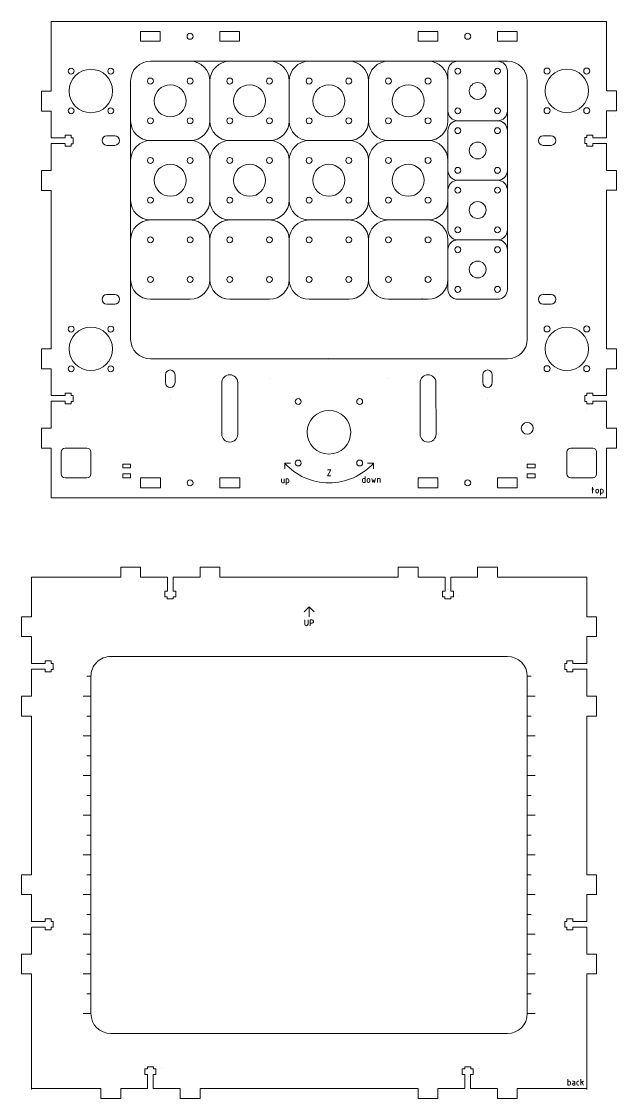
# Model space of a CAD drawing. Header units: millimetres. Extents: x -2155 to -662, y -1565 to -180.
# Drawn here: x -2155 to -1855, y -723 to -180 of the extents above; entities that cross this region are included whole.
import ezdxf

# ---------------------------------------------------------------- set-up
doc = ezdxf.new("R2010")
doc.units = ezdxf.units.MM
doc.layers.get('0').update_dxf_attribs({"linetype": 'CONTINUOUS', "lineweight": 0, "true_color": 0x000000})
doc.layers.add('Drawings', color=4, linetype='CONTINUOUS', lineweight=0, true_color=0x00ffff)

# ---------------------------------------------------------------- blocks, each defined once
blk = doc.blocks.new('tgrips')
for p, q in [((0, 0), (10, 0)), ((10, 5), (20, 5)), ((10, 0), (10, 5)), ((20, 5), (20, 0)), ((20, 0), (33.58, 0)), ((33.58, 0), (33.58, -7)), ((36.4, -7), (36.4, 0)), ((36.4, 0), (50, 0)), ((50, 5), (60, 5)), ((50, 0), (50, 5)), ((60, 5), (60, 0)), ((60, 0), (70, 0)), ((70, 0), (70, 0)), ((32.25, -7), (32.25, -10)), ((33.58, -7), (32.25, -7)), ((32.25, -10), (33.5, -10)), ((33.5, -10), (33.5, -11)), ((37.75, -7), (36.4, -7)), ((36.5, -10), (37.75, -10)), ((36.5, -11), (36.5, -10)), ((37.75, -7), (37.75, -10)), ((40.5, -10), (40.5, -10)), ((33.5, -11), (36.5, -11))]:
    blk.add_line(p, q)
blk = doc.blocks.new('bearing hole and guides')
for centre, radius in [((-10, 10), 1.5), ((0, 0), 10.95), ((10, 10), 1.5), ((-10, -10), 1.5), ((10, -10), 1.5)]:
    blk.add_circle(centre, radius)
blk = doc.blocks.new('slot')
for p, q in [((5, 5), (15, 5)), ((5, 5), (5, 0)), ((5, 0), (15, 0)), ((15, 0), (15, 5)), ((45, 5), (45, 0)), ((45, 5), (55, 5)), ((55, 0), (55, 5)), ((45, 0), (55, 0))]:
    blk.add_line(p, q)
blk.add_circle((30, 2.5), 1.5)
blk = doc.blocks.new('bearingcover')
for centre, radius in [((-10, 10), 1.5), ((10, 10), 1.5), ((0, 0), 8.06), ((-10, -10), 1.5), ((10, -10), 1.5)]:
    blk.add_circle(centre, radius)
for centre, start, end in [((-10, 10), 90, 180), ((10, 10), 0, 90), ((-10, -10), 180, 270), ((10, -10), 270, 0)]:
    blk.add_arc(centre, 10, start, end)
blk = doc.blocks.new('yaxiscover')
for centre in [(-10, 10), (10, 10), (-10, -10), (10, -10)]:
    blk.add_circle(centre, 1.5)
for centre, start, end in [((-10, 10), 90, 180), ((10, 10), 0, 90), ((-10, -10), 180, 270), ((10, -10), 270, 0)]:
    blk.add_arc(centre, 10, start, end)
blk = doc.blocks.new('Z stage clamps')
for centre, radius in [((-10, 10), 1.5), ((10, 10), 1.5), ((0, 0), 4.25), ((-10, -10), 1.5), ((10, -10), 1.5)]:
    blk.add_circle(centre, radius)
for centre, start, end in [((-10, 10), 90, 180), ((10, 10), 0, 90), ((-10, -10), 180, 270), ((10, -10), 270, 360)]:
    blk.add_arc(centre, 5, start, end)
blk = doc.blocks.new('steppernema17')
for centre, radius in [((-15.495, 15.495), 1.5), ((15.495, 15.495), 1.5), ((0, 0), 11), ((-15.495, -15.495), 1.5), ((15.495, -15.495), 1.5)]:
    blk.add_circle(centre, radius)

msp = doc.modelspace()

# ---------------------------------------------------------------- linework, layer by layer
for p, q in [((-2140, -180), (-1860, -180)), ((-2140, -205.09), (-2140, -180)), ((-1860, -205), (-1860, -180)), ((-1910, -200), (-2090, -200)), ((-2076.37, -199.86), (-2076.37, -199.86)), ((-1940, -205), (-1940, -210)), ((-1910, -205), (-1910, -215)), ((-2100, -210), (-2100, -340)), ((-2060, -210), (-2060, -230)), ((-2020, -210), (-2020, -230)), ((-1980, -210), (-1980, -230)), ((-1940, -210), (-1940, -230)), ((-1900, -340), (-1900, -210)), ((-1910, -225), (-1910, -215)), ((-1910, -225), (-1910, -235)), ((-1855.3, -227.33), (-1855.3, -227.33)), ((-1855.3, -227.33), (-1855.3, -227.33)), ((-1935, -230), (-1915, -230)), ((-2112, -237.6), (-2108, -237.6)), ((-1940, -235), (-1940, -235)), ((-1940, -235), (-1940, -255)), ((-1910, -235), (-1910, -245)), ((-1892, -237.6), (-1888, -237.6)), ((-2108, -242.4), (-2112, -242.4)), ((-2070, -240), (-2090, -240)), ((-2030, -240), (-2050, -240)), ((-2010, -240), (-1990, -240)), ((-1970, -240), (-1950, -240)), ((-1888, -242.4), (-1892, -242.4)), ((-1910, -245), (-1910, -265)), ((-2060, -250), (-2060, -270)), ((-2020, -270), (-2020, -250)), ((-1980, -250), (-1980, -270)), ((-1940, -255), (-1940, -265)), ((-1935, -260), (-1915, -260)), ((-1940, -265), (-1940, -285)), ((-1910, -265), (-1910, -275)), ((-2140, -334.97), (-2140, -275.09)), ((-1910, -275), (-1910, -295)), ((-1860, -334.97), (-1860, -275)), ((-2090, -280), (-2070, -280)), ((-2050, -280), (-2030, -280)), ((-2010, -280), (-1990, -280)), ((-1970, -280), (-1950, -280)), ((-2060, -290), (-2060, -310)), ((-2020, -290), (-2020, -310)), ((-1980, -290), (-1980, -310)), ((-1940, -290), (-1940, -310)), ((-1915, -290), (-1935, -290)), ((-1910, -315), (-1910, -295)), ((-1940, -315), (-1940, -310)), ((-2112, -317.6), (-2108, -317.6)), ((-2090, -320), (-2070, -320)), ((-2050, -320), (-2030, -320)), ((-2010, -320), (-1990, -320)), ((-1970, -320), (-1950, -320)), ((-1953, -319.5), (-1953, -320)), ((-1935, -320), (-1915, -320)), ((-1892, -317.6), (-1888, -317.6)), ((-2108, -322.4), (-2112, -322.4)), ((-1888, -322.4), (-1892, -322.4)), ((-2090, -350), (-1910, -350)), ((-2082.4, -362), (-2082.4, -358)), ((-2077.6, -358), (-2077.6, -362)), ((-1922.4, -362), (-1922.4, -358)), ((-1917.6, -358), (-1917.6, -362)), ((-2054.01, -361.97), (-2054, -387.98)), ((-2046.01, -362.02), (-2046, -387.98)), ((-2030, -359.96), (-2030, -359.96)), ((-1970, -359.96), (-1970, -359.96)), ((-1954.01, -361.97), (-1954, -387.98)), ((-1946.01, -362.02), (-1946, -387.98)), ((-2080, -369.96), (-2080, -369.96)), ((-1920, -369.96), (-1920, -369.96)), ((-2143, -395), (-2143, -395)), ((-2122, -395), (-2133, -395)), ((-1878, -395), (-1867, -395)), ((-2135, -397), (-2135, -408)), ((-2120, -408), (-2120, -397)), ((-1880, -408), (-1880, -397)), ((-1865, -397), (-1865, -408)), ((-2140, -420), (-2140, -403)), ((-2104, -405), (-2104, -403)), ((-2104, -403), (-2100, -403)), ((-2100, -405), (-2104, -405)), ((-2100, -403), (-2100, -405)), ((-1900, -405), (-1900, -403)), ((-1900, -403), (-1896, -403)), ((-1896, -405), (-1900, -405)), ((-1896, -403), (-1896, -405)), ((-1860, -420), (-1860, -404.97)), ((-2133, -410), (-2122, -410)), ((-2104, -410), (-2104, -408)), ((-2104, -408), (-2100, -408)), ((-2100, -410), (-2104, -410)), ((-2100, -408), (-2100, -410)), ((-1900, -410), (-1900, -408)), ((-1900, -408), (-1896, -408)), ((-1896, -410), (-1900, -410)), ((-1896, -408), (-1896, -410)), ((-1867, -410), (-1878, -410)), ((-1860, -420), (-2140, -420)), ((-2107, -419.88), (-2107, -419.88)), ((-2150, -460), (-2150, -470)), ((-2127, -460), (-2150, -460)), ((-2115, -460), (-2127, -460)), ((-2045, -460), (-1975, -460)), ((-1905, -460), (-1902.75, -460)), ((-1893, -460), (-1902.75, -460)), ((-1893, -460), (-1870, -460)), ((-1870, -460), (-1870, -470)), ((-1870, -472), (-1870, -480)), ((-2110, -500), (-1910, -500)), ((-2120, -680), (-2120, -510)), ((-1900, -510), (-1900, -680)), ((-2150, -540), (-2150, -600)), ((-1870, -540), (-1870, -600)), ((-2150, -670), (-2150, -718.25)), ((-1870, -670), (-1870, -718.25)), ((-1910, -690), (-2110, -690)), ((-2125, -717.75), (-2150, -717.75)), ((-2115, -717.75), (-2115, -717.75)), ((-1965, -717.75), (-2055, -717.75)), ((-1870, -717.75), (-1895, -717.75))]:
    msp.add_line(p, q)
msp.add_circle((-1900, -385), 3)
for centre, radius, start, end in [((-1910, -210), 10, 360, 90), ((-2112, -240), 2.4, 90, 270), ((-2108, -240), 2.4, 270, 90), ((-1892, -240), 2.4, 90, 270), ((-1888, -240), 2.4, 270, 90), ((-2112, -320), 2.4, 90, 270), ((-2108, -320), 2.4, 270, 90), ((-1892, -320), 2.4, 90, 270), ((-1888, -320), 2.4, 270, 90), ((-2090, -340), 10, 180, 270), ((-1910, -340), 10, 270, 360), ((-2000, -379.96), 30.06, 85.2947, 94.7053), ((-2080, -358), 2.4, 360, 180), ((-2050.01, -362.02), 4, 360, 180), ((-1950.01, -362.02), 4, 360, 180), ((-1920, -358), 2.4, 360, 180), ((-2080, -362), 2.4, 180, 360), ((-1920, -362), 2.4, 180, 360), ((-2050, -387.98), 4, 180, 360), ((-1950, -387.98), 4, 180, 360), ((-2133, -397), 2, 90, 180), ((-2122, -397), 2, 360, 90), ((-1878, -397), 2, 90, 180), ((-1867, -397), 2, 360, 90), ((-2133, -408), 2, 180, 270), ((-2122, -408), 2, 270, 360), ((-1878, -408), 2, 180, 270), ((-1867, -408), 2, 270, 360), ((-2110, -510), 10, 90, 180.0001), ((-1910, -510), 10, 0, 90), ((-2110, -680), 10, 180, 270), ((-1910, -680), 10, 270, 0)]:
    msp.add_arc(centre, radius, start, end)
at = {"layer": 'Drawings'}
for p, q in [((-2019.31, -402.5), (-2022.31, -402.5)), ((-2022.31, -402.5), (-2022.31, -405.5)), ((-2000.74, -406), (-1999.07, -406)), ((-1999.07, -406), (-2000.74, -409)), ((-1980.51, -402.5), (-1977.51, -402.5)), ((-1977.51, -402.5), (-1977.51, -405.5)), ((-2023.91, -410.5), (-2023.91, -412)), ((-2022.57, -412.5), (-2022.57, -410.5)), ((-2020.74, -410.5), (-2021.57, -410.5)), ((-2021.57, -410.5), (-2021.57, -413.5)), ((-2020.24, -412), (-2020.24, -411)), ((-2000.74, -409), (-1999.07, -409)), ((-1983.09, -411.85), (-1983.09, -410.85)), ((-1982.59, -410.35), (-1981.76, -410.35)), ((-1981.76, -412.35), (-1982.59, -412.35)), ((-1981.76, -409.35), (-1981.76, -412.35)), ((-1980.76, -411.02), (-1980.76, -411.69)), ((-1979.43, -411.69), (-1979.43, -411.02)), ((-1978.43, -410.35), (-1977.93, -412.35)), ((-1977.93, -412.35), (-1977.43, -411.02)), ((-1977.43, -411.02), (-1976.93, -412.35)), ((-1976.93, -412.35), (-1976.43, -410.35)), ((-1975.43, -412.35), (-1975.43, -410.35)), ((-1975.43, -410.35), (-1974.59, -410.35)), ((-1974.09, -410.85), (-1974.09, -412.35)), ((-2023.41, -412.5), (-2022.57, -412.5)), ((-2021.57, -412.5), (-2020.74, -412.5)), ((-1867.36, -415.63), (-1866.36, -415.63)), ((-1867.03, -414.63), (-1867.03, -417.63)), ((-1865.36, -416.3), (-1865.36, -416.96)), ((-1864.03, -416.96), (-1864.03, -416.3)), ((-1862.19, -415.63), (-1863.03, -415.63)), ((-1863.03, -415.63), (-1863.03, -418.63)), ((-1863.03, -417.63), (-1862.19, -417.63)), ((-1861.69, -417.13), (-1861.69, -416.13)), ((-2010, -475), (-2012.5, -477.5)), ((-2010, -480), (-2010, -475)), ((-2010, -475), (-2007.5, -477.5)), ((-2012.17, -481.5), (-2012.17, -483.67)), ((-2010.5, -483.67), (-2010.5, -481.5)), ((-2009.5, -484.5), (-2009.5, -481.5)), ((-2009.5, -481.5), (-2008.5, -481.5)), ((-2007.83, -482.17), (-2007.83, -482.5)), ((-2008.5, -483.17), (-2009.5, -483.17)), ((-2120, -510), (-2122, -510)), ((-1898, -510), (-1900, -510)), ((-2120, -520), (-2124, -520)), ((-1896, -520), (-1900, -520)), ((-2120, -530), (-2122, -530)), ((-1898, -530), (-1900, -530)), ((-2120, -540), (-2124, -540)), ((-1896, -540), (-1900, -540)), ((-2120, -550), (-2122, -550)), ((-1898, -550), (-1900, -550)), ((-2120, -560), (-2124, -560)), ((-1896, -560), (-1900, -560)), ((-2120, -570), (-2122, -570)), ((-1898, -570), (-1900, -570)), ((-2120, -580), (-2124, -580)), ((-1896, -580), (-1900, -580)), ((-2120, -590), (-2122, -590)), ((-1898, -590), (-1900, -590)), ((-2120, -600), (-2124, -600)), ((-1896, -600), (-1900, -600)), ((-2120, -610), (-2122, -610)), ((-1898, -610), (-1900, -610)), ((-2120, -620), (-2124, -620)), ((-1896, -620), (-1900, -620)), ((-2120, -630), (-2122, -630)), ((-1898, -630), (-1900, -630)), ((-2120, -640), (-2124, -640)), ((-1896, -640), (-1900, -640)), ((-2120, -650), (-2122, -650)), ((-1898, -650), (-1900, -650)), ((-2120, -660), (-2124, -660)), ((-1896, -660), (-1900, -660)), ((-2120, -670), (-2122, -670)), ((-1898, -670), (-1900, -670)), ((-2120, -680), (-2124, -680)), ((-1896, -680), (-1900, -680)), ((-1879.59, -712.99), (-1879.59, -715.99)), ((-1878.76, -713.99), (-1879.59, -713.99)), ((-1879.59, -715.99), (-1878.76, -715.99)), ((-1878.26, -715.49), (-1878.26, -714.49)), ((-1877.09, -713.99), (-1876.42, -713.99)), ((-1876.76, -714.99), (-1875.92, -714.99)), ((-1875.92, -715.99), (-1876.76, -715.99)), ((-1875.92, -714.49), (-1875.92, -715.99)), ((-1874.92, -714.49), (-1874.92, -715.49)), ((-1873.92, -713.99), (-1874.42, -713.99)), ((-1874.42, -715.99), (-1873.92, -715.99)), ((-1872.92, -712.99), (-1872.92, -715.99)), ((-1872.92, -714.82), (-1871.59, -713.99)), ((-1872.48, -714.54), (-1871.59, -715.99))]:
    msp.add_line(p, q, dxfattribs=at)
for centre, radius, start, end in [((-1999.91, -382.46), 30.06, 221.8181, 318.1819), ((-2023.41, -412), 0.5, 180, 270), ((-2020.74, -411), 0.5, 0, 90), ((-2020.74, -412), 0.5, 270, 0), ((-1982.59, -410.85), 0.5, 90, 180), ((-1982.59, -411.85), 0.5, 180, 270), ((-1980.09, -411.02), 0.667, 0, 180), ((-1980.09, -411.69), 0.667, 180, 0), ((-1974.59, -410.85), 0.5, 0, 90), ((-1864.69, -416.3), 0.667, 0, 180), ((-1864.69, -416.96), 0.667, 180, 0), ((-1862.19, -416.13), 0.5, 0, 90), ((-1862.19, -417.13), 0.5, 270, 0), ((-2008.5, -482.17), 0.667, 0, 90), ((-2008.5, -482.5), 0.667, 270, 0), ((-2011.33, -483.67), 0.833, 180, 0), ((-1878.76, -714.49), 0.5, 0, 90), ((-1878.76, -715.49), 0.5, 270, 0), ((-1876.76, -715.49), 0.5, 90, 270), ((-1876.42, -714.49), 0.5, 0, 90), ((-1874.42, -714.49), 0.5, 90, 180), ((-1874.42, -715.49), 0.5, 180, 270)]:
    msp.add_arc(centre, radius, start, end, dxfattribs=at)

# ---------------------------------------------------------------- block references
for name, p, rotation in [('slot', (-2040.01, -184.94), 180), ('slot', (-1900.01, -184.94), 180), ('Z stage clamps', (-1925, -215), 180), ('bearing hole and guides', (-2120, -215), 270), ('bearing hole and guides', (-1880, -214.94), 270), ('tgrips', (-1860, -205), 270), ('Z stage clamps', (-1925, -245), 180), ('Z stage clamps', (-1925, -275), 180), ('Z stage clamps', (-1925, -305), 180), ('bearing hole and guides', (-2120, -345), 270), ('bearing hole and guides', (-1880, -344.94), 270), ('tgrips', (-1860, -334.97), 270), ('steppernema17', (-2000, -387), 360), ('slot', (-2100, -415), 360), ('slot', (-1960, -415), 360), ('tgrips', (-1870, -470), 270), ('tgrips', (-1870, -600), 270)]:
    msp.add_blockref(name, p, dxfattribs=dict(rotation=rotation))
for name, p in [('bearingcover', (-2080, -220)), ('bearingcover', (-2040, -220)), ('bearingcover', (-2000, -220)), ('bearingcover', (-1960, -220)), ('bearingcover', (-2080, -260)), ('bearingcover', (-2040, -260)), ('bearingcover', (-2000, -260)), ('bearingcover', (-1960, -260)), ('yaxiscover', (-2080, -300)), ('yaxiscover', (-2040, -300)), ('yaxiscover', (-2000, -300)), ('yaxiscover', (-1960, -300)), ('tgrips', (-2115, -460)), ('tgrips', (-1975, -460))]:
    msp.add_blockref(name, p)
at = {"yscale": -1}
for p, rotation in [((-2140, -205.09), 270), ((-2140, -334.97), 270), ((-2150, -470), 270), ((-2150, -600), 270), ((-2125, -717.75), 360), ((-1965, -717.75), 360)]:
    msp.add_blockref('tgrips', p, dxfattribs=dict(at, rotation=rotation))

doc.saveas('drawing.dxf')
